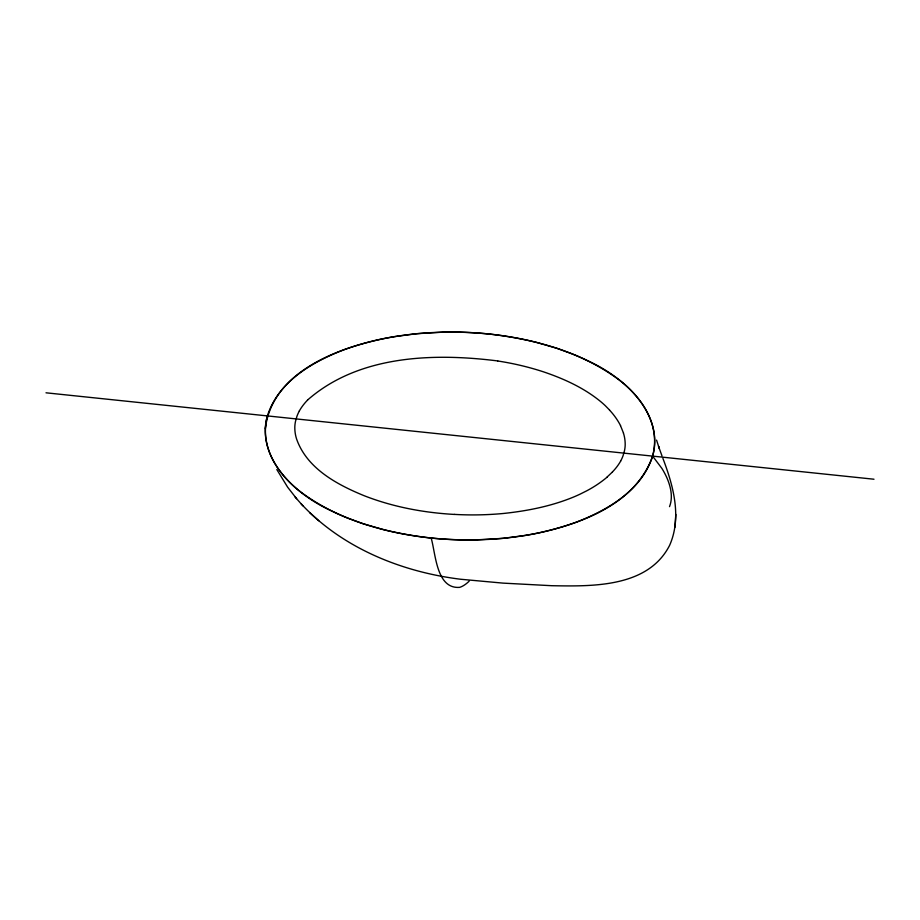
<?xml version="1.0" encoding="UTF-8"?>
<svg xmlns="http://www.w3.org/2000/svg" width="920" height="920" viewBox="0 0 920 920"><rect width="100%" height="100%" fill="white"/><g stroke="black" fill="none" stroke-linecap="round" stroke-linejoin="round"><path stroke-width="1.38" d="M265.328 428.777C271.802 373.888 333.178 349.646 380.512 339.238A264.351 215.211 -17.8 0 1 394.105 336.674L416.817 333.684L444.049 332.108M662.894 458.378C673.279 485.691 682.03 517.143 669.633 545.318C648.082 587.558 592.641 586.431 551.77 585.707L502.998 583.119L460.586 579.243C401.511 571.918 342.148 547.986 301.082 503.757M674.935 527.217L675.832 514.406M267.375 415.909C256.002 459.494 296.171 494.81 331.913 511.117A266.018 216.568 -17.8 0 0 347.185 517.891L363.078 523.721L383.686 529.702A323.506 263.373 -17.8 0 0 475.95 539.89L503.182 538.338L525.895 535.348A264.351 215.211 -17.8 0 0 539.488 532.784C584.004 522.836 636.192 502.803 652.625 456.113C661.537 425.293 640.722 395.347 616.607 378.097C579.416 351.348 533.853 339.077 488.842 334.006C440.289 329.233 390.322 333.132 344.195 349.669C312.455 361.824 278.288 381.547 267.375 415.909C258.462 446.729 279.277 476.675 303.393 493.925C340.584 520.685 386.147 532.944 431.158 538.028C479.711 542.788 529.678 538.901 575.805 522.365C607.545 510.197 641.711 490.486 652.625 456.113C663.998 412.528 623.829 377.211 588.087 360.904A266.018 216.568 -17.8 0 0 572.815 354.131L556.922 348.3L536.314 342.332A323.506 263.373 -17.8 0 0 444.049 332.131M669.519 506.644C673.13 497.455 670.852 487.163 667.138 478.388A150.397 76.82 15.8 0 0 661.848 468.349L652.625 456.113M299.368 410.964L298.781 412.068A43.24 35.201 -17.8 0 0 296.861 416.553L295.527 421.268A43.24 35.201 -17.8 0 0 294.872 425.902L294.814 427.053A54.809 44.62 -17.8 0 0 296.573 438.966C306.866 468.475 336.95 484.564 364.171 495.719C392.909 506.943 423.591 512.704 454.33 514.429M620.632 461.058L621.219 459.966A43.24 35.201 -17.8 0 0 623.139 455.469L624.473 450.754A43.24 35.201 -17.8 0 0 625.129 446.131L625.186 444.969A54.82 44.632 -17.8 0 0 623.426 433.055M307.533 400.062C358.593 355.154 433.435 352.82 497.731 360.939M612.467 471.96L606.809 477.308M46 392.805L874 479.228M309.58 512.555L318.734 520.778M609.557 410.032L605.199 405.605A129.628 105.535 -17.8 0 0 600.415 401.384C583.694 387.722 563.718 378.672 543.386 371.806A281.808 229.425 -17.8 0 0 497.72 360.985M276.816 469.522L287.672 487.232L296.608 498.674M294.906 496.754L302.91 505.839M620.482 425.615L623.472 433.032M659.375 448.73L658.559 446.464L661.997 455.894M658.881 447.315L656.569 440.105M431.158 538.028C435.781 553.932 436.344 589.168 459.643 587.362A159.873 44.16 -84 0 0 469.188 581.118M609.5 410.067A99.716 81.178 -17.8 0 1 620.54 425.592M299.322 410.952A54.809 44.62 -17.8 0 1 307.567 400.085M454.342 514.384A281.808 229.425 -17.8 0 0 503.332 513.486C527.206 510.979 551.057 506.276 573.344 497.133A129.628 105.535 -17.8 0 0 580.163 494.109L586.707 490.831A98.992 80.592 -17.8 0 0 606.878 477.353M620.678 461.069A54.82 44.632 -17.8 0 1 612.432 471.937"/></g></svg>
